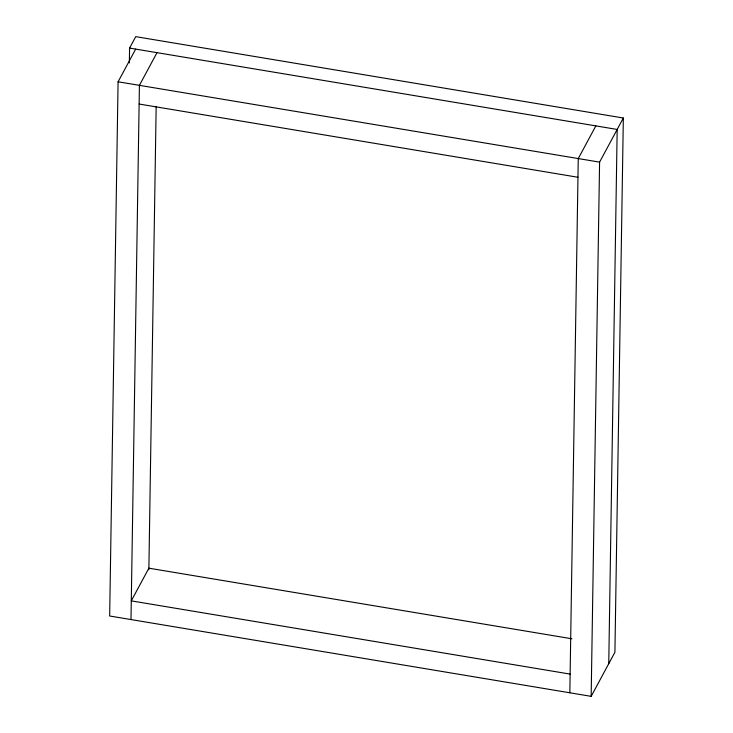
<?xml version="1.0" encoding="UTF-8"?>
<svg xmlns="http://www.w3.org/2000/svg" width="733" height="733" viewBox="0 0 733 733"><rect width="100%" height="100%" fill="white"/><g stroke="black" fill="none" stroke-linecap="round" stroke-linejoin="round"><path stroke-width="1.1" d="M135.678 49.102L118.086 81.784L109.666 616.004L591.165 696.35L614.914 652.242L623.334 118.013L135.742 36.65L129.585 48.085L129.347 62.956M130.996 619.559L139.417 85.34L157.009 52.666M148.863 569.724L156.166 106.432M569.834 692.786L578.255 158.566L595.847 125.893M591.165 696.35L599.585 162.13L623.334 118.013M608.756 663.677L617.177 129.448L129.585 48.085M118.086 81.784L599.585 162.13M139.123 104.04L577.961 177.267M571.923 638.782L148.881 568.185L131.289 600.868L570.127 674.094"/></g></svg>
